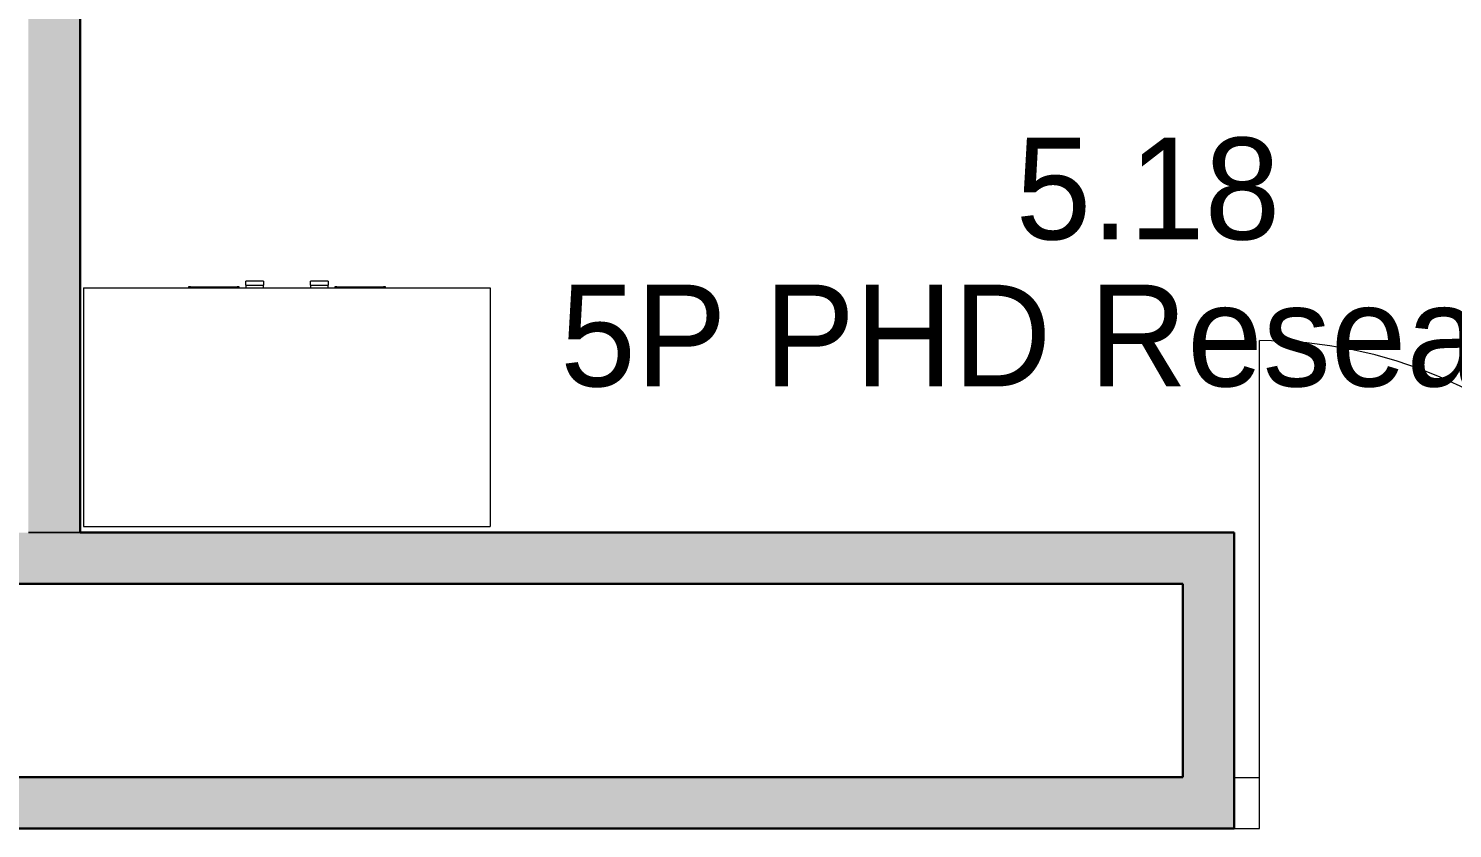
# Model space of a CAD drawing. Header units: millimetres. Extents: x 155927 to 326028, y -36033 to 97293.
# Drawn here: x 220478 to 223279, y 15108 to 16681 of the extents above; entities that cross this region are included whole.
import ezdxf

# ---------------------------------------------------------------- set-up
doc = ezdxf.new("R2010")
doc.units = ezdxf.units.MM
doc.header["$MEASUREMENT"] = 0
for name, color, linetype, lineweight in [('A-AREA-IDEN', 7, 'CONTINUOUS', 9), ('A-DOOR', 4, 'CONTINUOUS', 9), ('A-GLAZ-CWMG', 7, 'CONTINUOUS', 9), ('A-WALL-PATT', 7, 'CONTINUOUS', 9), ('I-FURN', 8, 'CONTINUOUS', 9), ('I-WALL', 7, 'CONTINUOUS', 9)]:
    doc.layers.add(name, color=color, linetype=linetype, lineweight=lineweight)
doc.styles.add('Century Gothic', font='GOTHIC.TTF', dxfattribs={"height": 200})

msp = doc.modelspace()

# ---------------------------------------------------------------- hatches: boundary and pattern name
at = {"layer": 'A-WALL-PATT'}
for points in [[(220564.5, 15689.6), (220579.9, 15689.6), (220579.9, 20876.6), (220477.9, 20876.6), (220477.9, 15689.6)], [(222748.8, 15588.6), (222849.8, 15588.6), (222849.8, 15689.6), (218414.6, 15689.6), (218414.6, 15588.6), (221777.7, 15588.6)], [(222849.8, 15208.6), (222849.8, 15588.6), (222748.8, 15588.6), (222748.8, 15208.6)], [(222849.8, 15107.6), (222849.8, 15208.6), (218515.6, 15208.6), (218515.6, 15107.6), (221777.7, 15107.6)]]:
    msp.add_hatch(color=256, dxfattribs=at).paths.add_polyline_path(points, flags=0)

# ---------------------------------------------------------------- linework, layer by layer
at = {"layer": 'A-DOOR', "lineweight": 20}
msp.add_line((222899.8, 15157.6), (222899.8, 16067.6), dxfattribs=at)
at = {"layer": 'A-DOOR'}
msp.add_arc((222899.8, 15157.6), 910, 0, 90, dxfattribs=at)
at = {"layer": 'A-GLAZ-CWMG', "lineweight": 20, "extrusion": (0, 0, -1)}
for p, q in [((222899.8, 15207.6), (222849.8, 15207.6)), ((222849.8, 15207.6), (222849.8, 15107.6)), ((222899.8, 15107.6), (222899.8, 15207.6)), ((222849.8, 15107.6), (222899.8, 15107.6))]:
    msp.add_line(p, q, dxfattribs=at)
at = {"layer": 'I-FURN'}
for p, q in [((220586.4, 16171.3), (221386.4, 16171.3)), ((220586.4, 16171.3), (220586.4, 15701.3)), ((220792.4, 16172.8), (220792.4, 16171.3)), ((220796.4, 16172.8), (220792.4, 16172.8)), ((220792.4, 16172.8), (220800.4, 16172.8)), ((220792.4, 16172.8), (220792.4, 16171.3)), ((220796.4, 16172.8), (220792.4, 16172.8)), ((220792.4, 16172.8), (220796.4, 16172.8)), ((220792.4, 16172.8), (220792.4, 16171.3)), ((220796.4, 16172.8), (220792.4, 16172.8)), ((220792.4, 16172.8), (220796.4, 16172.8)), ((220800.4, 16172.8), (220884.4, 16172.8)), ((220884.4, 16172.8), (220892.4, 16172.8)), ((220892.4, 16172.8), (220888.4, 16172.8)), ((220888.4, 16172.8), (220892.4, 16172.8)), ((220892.4, 16172.8), (220888.4, 16172.8)), ((220888.4, 16172.8), (220892.4, 16172.8)), ((220892.4, 16172.8), (220888.4, 16172.8)), ((220892.4, 16171.3), (220892.4, 16172.8)), ((220892.4, 16171.3), (220892.4, 16172.8)), ((220892.4, 16171.3), (220892.4, 16172.8)), ((220940.4, 16184.3), (220905.4, 16184.3)), ((220905.4, 16183.8), (220905.4, 16184.3)), ((220940.4, 16184.3), (220905.4, 16184.3)), ((220905.4, 16176.3), (220905.4, 16183.8)), ((220905.4, 16176.3), (220905.4, 16171.3)), ((220905.4, 16176.3), (220940.4, 16176.3)), ((220905.4, 16176.3), (220905.4, 16171.3)), ((220905.4, 16172.8), (220905.4, 16171.3)), ((220905.8, 16172.8), (220905.4, 16172.8)), ((220905.4, 16172.8), (220905.8, 16172.8)), ((220940.4, 16184.3), (220940.4, 16183.8)), ((220940.4, 16183.8), (220940.4, 16176.3)), ((220940.4, 16171.3), (220940.4, 16176.3)), ((220940.4, 16171.3), (220940.4, 16176.3)), ((221067.4, 16184.3), (221032.4, 16184.3)), ((221032.4, 16183.8), (221032.4, 16184.3)), ((221067.4, 16184.3), (221032.4, 16184.3)), ((221032.4, 16176.3), (221032.4, 16183.8)), ((221032.4, 16176.3), (221032.4, 16171.3)), ((221032.4, 16176.3), (221067.4, 16176.3)), ((221032.4, 16176.3), (221032.4, 16171.3)), ((221067, 16172.8), (221067.4, 16172.8)), ((221067.4, 16172.8), (221067, 16172.8)), ((221067.4, 16184.3), (221067.4, 16183.8)), ((221067.4, 16183.8), (221067.4, 16176.3)), ((221067.4, 16171.3), (221067.4, 16176.3)), ((221067.4, 16171.3), (221067.4, 16176.3)), ((221067.4, 16171.3), (221067.4, 16172.8)), ((221080.4, 16172.8), (221080.4, 16171.3)), ((221084.4, 16172.8), (221080.4, 16172.8)), ((221080.4, 16172.8), (221088.4, 16172.8)), ((221080.4, 16172.8), (221080.4, 16171.3)), ((221084.4, 16172.8), (221080.4, 16172.8)), ((221080.4, 16172.8), (221084.4, 16172.8)), ((221080.4, 16172.8), (221080.4, 16171.3)), ((221084.4, 16172.8), (221080.4, 16172.8)), ((221080.4, 16172.8), (221084.4, 16172.8)), ((221088.4, 16172.8), (221172.4, 16172.8)), ((221172.4, 16172.8), (221180.4, 16172.8)), ((221180.4, 16172.8), (221176.4, 16172.8)), ((221176.4, 16172.8), (221180.4, 16172.8)), ((221180.4, 16172.8), (221176.4, 16172.8)), ((221176.4, 16172.8), (221180.4, 16172.8)), ((221180.4, 16172.8), (221176.4, 16172.8)), ((221180.4, 16171.3), (221180.4, 16172.8)), ((221180.4, 16171.3), (221180.4, 16172.8)), ((221180.4, 16171.3), (221180.4, 16172.8)), ((221386.4, 16171.3), (221386.4, 15701.3)), ((220586.4, 15701.3), (221386.4, 15701.3))]:
    msp.add_line(p, q, dxfattribs=at)
at = {"layer": 'I-WALL', "lineweight": 30}
for p, q in [((220579.9, 15689.6), (220579.9, 20876.6)), ((222849.8, 15689.6), (220579.9, 15689.6)), ((222849.8, 15588.6), (222849.8, 15689.6)), ((218515.6, 15588.6), (222748.8, 15588.6)), ((222748.8, 15588.6), (222748.8, 15208.6)), ((222849.8, 15208.6), (222849.8, 15588.6)), ((222748.8, 15208.6), (218515.6, 15208.6)), ((222849.8, 15107.6), (222849.8, 15208.6)), ((218515.6, 15107.6), (222849.8, 15107.6))]:
    msp.add_line(p, q, dxfattribs=at)
at = {"layer": 'I-WALL'}
for p, q in [((220477.9, 15689.6), (220579.9, 15689.6)), ((220579.9, 15689.6), (220477.9, 15689.6))]:
    msp.add_line(p, q, dxfattribs=at)

# ---------------------------------------------------------------- texts
at = {"layer": 'A-AREA-IDEN', "style": 'Century Gothic'}
for s, p in [('5.18', (222420, 16266.3)), ('5P PHD Research', (221524, 15977.3))]:
    msp.add_text(s, height=200, dxfattribs=at).set_placement(p)

doc.saveas('drawing.dxf')
